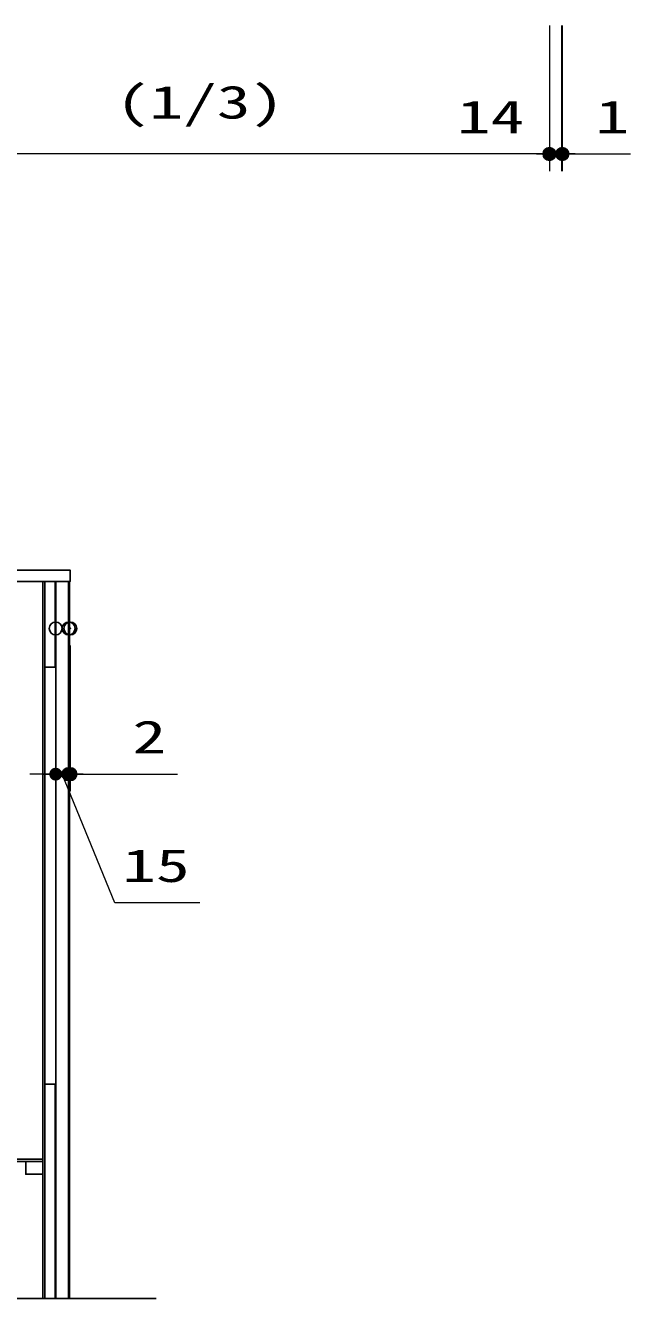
# Model space of a CAD drawing. Units: millimetres, scale not verified. Extents: x -9797 to 9797, y -4555 to 4555.
# Drawn here: x 427 to 1132, y -1861 to -375 of the extents above; entities that cross this region are included whole.
import ezdxf
from ezdxf.enums import TextEntityAlignment as Align

# ---------------------------------------------------------------- set-up
doc = ezdxf.new("R2010")
doc.units = ezdxf.units.MM
doc.header["$LTSCALE"] = 30
doc.header["$PDMODE"] = 32
doc.header["$PDSIZE"] = 15
for name, color, linetype, lineweight in [('0-0_KABE', 4, 'Continuous', 25), ('0-1_0', 7, 'Continuous', 25), ('0-2_細線ﾚｲﾔｰ', 91, 'Continuous', 5), ('0-3_寸法ﾚｲﾔｰ', 30, 'Continuous', 13), ('0-4_DEFPOINTS', 7, 'Continuous', 25), ('0-5_1', 7, 'Continuous', 25)]:
    doc.layers.add(name, color=color, linetype=linetype, lineweight=lineweight)
doc.styles.add('ＭＳ ゴシック', font='')
doc.styles.get('ＭＳ ゴシック').set_extended_font_data('MS Gothic')

# ---------------------------------------------------------------- blocks, each defined once
blk = doc.blocks.new('_DOT')
at = {"layer": '0-1_0', "color": 30}
blk.add_line((-15, 0), (-30, 0), dxfattribs=at)
for points in [[(0, 0), (-15, 0), (-14.88, 1.88)], [(0, 0), (-14.88, -1.88), (-15, 0)], [(0, 0), (-14.88, 1.88), (-14.53, 3.73)], [(0, 0), (-14.53, -3.73), (-14.88, -1.88)], [(0, 0), (-14.53, 3.73), (-13.95, 5.52)], [(0, 0), (-13.95, -5.52), (-14.53, -3.73)], [(0, 0), (-13.95, 5.52), (-13.14, 7.23)], [(0, 0), (-13.14, -7.23), (-13.95, -5.52)], [(0, 0), (-13.14, 7.23), (-12.14, 8.82)], [(0, 0), (-12.14, -8.82), (-13.14, -7.23)], [(0, 0), (-12.14, 8.82), (-10.93, 10.27)], [(0, 0), (-10.93, -10.27), (-12.14, -8.82)], [(0, 0), (-10.93, 10.27), (-9.56, 11.56)], [(0, 0), (-9.56, -11.56), (-10.93, -10.27)], [(0, 0), (-9.56, 11.56), (-8.04, 12.66)], [(0, 0), (-8.04, -12.66), (-9.56, -11.56)], [(0, 0), (-8.04, 12.66), (-6.39, 13.57)], [(0, 0), (-6.39, -13.57), (-8.04, -12.66)], [(0, 0), (-6.39, 13.57), (-4.64, 14.27)], [(0, 0), (-4.64, -14.27), (-6.39, -13.57)], [(0, 0), (-4.64, 14.27), (-2.81, 14.73)], [(0, 0), (-2.81, -14.73), (-4.64, -14.27)], [(0, 0), (-2.81, 14.73), (-0.94, 14.97)], [(0, 0), (-0.94, -14.97), (-2.81, -14.73)], [(0, 0), (-0.94, 14.97), (0.94, 14.97)], [(0, 0), (0.94, -14.97), (-0.94, -14.97)], [(0, 0), (0.94, 14.97), (2.81, 14.73)], [(0, 0), (2.81, 14.73), (4.64, 14.27)], [(0, 0), (4.64, 14.27), (6.39, 13.57)], [(0, 0), (6.39, 13.57), (8.04, 12.66)], [(0, 0), (8.04, 12.66), (9.56, 11.56)], [(0, 0), (9.56, 11.56), (10.93, 10.27)], [(0, 0), (10.93, 10.27), (12.14, 8.82)], [(0, 0), (12.14, 8.82), (13.14, 7.23)], [(0, 0), (13.14, 7.23), (13.95, 5.52)], [(0, 0), (13.95, 5.52), (14.53, 3.73)], [(0, 0), (14.53, 3.73), (14.88, 1.88)], [(0, 0), (14.88, 1.88), (15, 0)], [(0, 0), (2.81, -14.73), (0.94, -14.97)], [(0, 0), (4.64, -14.27), (2.81, -14.73)], [(0, 0), (6.39, -13.57), (4.64, -14.27)], [(0, 0), (8.04, -12.66), (6.39, -13.57)], [(0, 0), (9.56, -11.56), (8.04, -12.66)], [(0, 0), (10.93, -10.27), (9.56, -11.56)], [(0, 0), (12.14, -8.82), (10.93, -10.27)], [(0, 0), (13.14, -7.23), (12.14, -8.82)], [(0, 0), (13.95, -5.52), (13.14, -7.23)], [(0, 0), (14.53, -3.73), (13.95, -5.52)], [(0, 0), (14.88, -1.88), (14.53, -3.73)], [(0, 0), (15, 0), (14.88, -1.88)]]:
    blk.add_solid(points, dxfattribs=at)
blk = doc.blocks.new('A$C66026BD6')
at = {"layer": '0-2_細線ﾚｲﾔｰ'}
for points in [[(0, 5460), (2280, 5460), (2280, 6225), (0, 6225)], [(12810, 990), (13260, 990), (13260, 6000), (12810, 6000)], [(0, 990), (12810, 990), (12810, 1440), (0, 1440)]]:
    blk.add_lwpolyline(points, close=True, dxfattribs=at)
for points in [[(13260, 5497.5), (13311, 5497.5), (13311, 6187.5), (2280, 6187.5), (2280, 5497.5), (12810, 5497.5)], [(12810, 3552), (0, 3552), (0, 945), (13200, 945), (13200, 990)], [(13260, 1539), (13500, 1539), (13500, 2391), (13260, 2391)]]:
    blk.add_lwpolyline(points, dxfattribs=at)
blk = doc.blocks.new('A$C66036362')
at = {"layer": '0-1_0'}
for points in [[(0, 0), (0, -25110), (-16980, -25110), (-16980, -20760), (-18330, -20760), (-18330, -8520), (-17280, -8520), (-17280, -5220), (-18330, -5220), (-18330, 0)], [(-18330, 0), (-17880, 0), (-17880, -5220), (-18330, -5220)], [(-450, 0), (-375, 0), (-375, -25110), (-450, -25110)], [(-15, 0), (-375, 0), (-375, -3000), (-15, -3000)], [(-18915, -150), (-18375, -150), (-18375, -6210), (-18915, -6210)], [(-18330, -5220), (-17280, -5220), (-17280, -5670), (-18330, -5670)], [(-17748, -5670), (-17730, -5670), (-17730, -8070), (-17748, -8070)], [(-17730, -5670), (-17280, -5670), (-17280, -8070), (-17730, -8070)], [(-18915, -7260), (-18375, -7260), (-18375, -20760), (-18915, -20760)], [(-18330, -8070), (-17280, -8070), (-17280, -8520), (-18330, -8520)], [(-15, -17610), (-375, -17610), (-375, -25110), (-15, -25110)], [(-18330, -20310), (-9450, -20310), (-9450, -20760), (-18330, -20760)], [(-4800, -20235), (-9900, -20235), (-9900, -20310), (-4800, -20310)], [(-5850, -20310), (-4350, -20310), (-4350, -20760), (-5850, -20760)], [(-450, -20235), (-4800, -20235), (-4800, -20310), (-450, -20310)], [(-1050, -20310), (-450, -20310), (-450, -20760), (-1050, -20760)]]:
    blk.add_lwpolyline(points, close=True, dxfattribs=at)
at = {"layer": '0-5_1'}
blk.add_lwpolyline([(-17340, -20760), (-17364, -20760), (-17364, -25110), (-17340, -25110)], close=True, dxfattribs=at)
blk.add_blockref('A$C66026BD6', (-18375, -20760), dxfattribs=at)

msp = doc.modelspace()

# ---------------------------------------------------------------- linework, layer by layer
at = {"layer": '0-0_KABE'}
msp.add_line((579.07, -1860.93), (-270.93, -1860.93), dxfattribs=at)
at = {"layer": '0-1_0'}
msp.add_line((447.07, -1023.93), (449.57, -1023.93), dxfattribs=at)
for points in [[(-170.93, -1010.93), (479.07, -1010.93), (479.07, -1023.93), (-170.93, -1023.93)], [(-169.93, -1860.93), (478.07, -1860.93), (478.07, -1023.93), (-169.93, -1023.93)], [(462.07, -1023.93), (477.07, -1023.93), (477.07, -1860.93), (462.07, -1860.93)]]:
    msp.add_lwpolyline(points, close=True, dxfattribs=at)
at = {"layer": '0-3_寸法ﾚｲﾔｰ'}
for p, q in [((1037.79, -375.14), (1037.79, -545.14)), ((1037.79, -375.14), (1037.79, -545.14)), ((1051.79, -375.14), (1051.79, -545.14)), ((1051.79, -375.14), (1051.79, -545.14)), ((1052.79, -375.14), (1052.79, -545.14)), ((1022.79, -525.14), (212.79, -525.14)), ((1037.79, -525.14), (921.37, -525.14)), ((1022.79, -525.14), (1007.79, -525.14)), ((1036.79, -525.14), (1021.79, -525.14)), ((1051.79, -525.14), (1037.79, -525.14)), ((1051.79, -525.14), (1052.79, -525.14)), ((1052.79, -525.14), (1132.32, -525.14)), ((1066.79, -525.14), (1081.79, -525.14)), ((1067.79, -525.14), (1082.79, -525.14)), ((462.07, -1098.93), (462.07, -1268.93)), ((477.07, -1098.93), (477.07, -1268.93)), ((477.07, -1098.93), (477.07, -1268.93)), ((479.07, -1098.93), (479.07, -1268.93)), ((447.07, -1248.93), (432.07, -1248.93)), ((462.07, -1248.93), (447.07, -1248.93)), ((462.07, -1248.93), (477.07, -1248.93)), ((477.07, -1248.93), (479.07, -1248.93)), ((479.07, -1248.93), (603.9, -1248.93)), ((492.07, -1248.93), (507.07, -1248.93)), ((494.07, -1248.93), (509.07, -1248.93))]:
    msp.add_line(p, q, dxfattribs=at)
msp.add_lwpolyline([(630.22, -1398.93), (531.17, -1398.93), (469.57, -1248.93)], dxfattribs=at)
at = {"layer": '0-4_DEFPOINTS'}
for p in [(1037.79, -525.14), (1052.79, -525.14), (462.07, -1078.93), (477.07, -1078.93), (479.07, -1078.93), (477.07, -1248.93), (479.07, -1248.93)]:
    msp.add_point(p, dxfattribs=at)

# ---------------------------------------------------------------- block references
at = {"layer": '0-3_寸法ﾚｲﾔｰ', "xscale": 0.5, "yscale": 0.5}
for p in [(1037.79, -525.14), (1037.79, -525.14), (1051.79, -525.14), (462.07, -1248.93), (477.07, -1248.93)]:
    msp.add_blockref('_DOT', p, dxfattribs=at)
at = {"layer": '0-3_寸法ﾚｲﾔｰ', "xscale": 0.5, "yscale": 0.5, "rotation": 180}
for p in [(1051.79, -525.14), (1052.79, -525.14), (477.07, -1248.93), (479.07, -1248.93)]:
    msp.add_blockref('_DOT', p, dxfattribs=at)
at = {"layer": '0-5_1', "xscale": 0.03333333, "yscale": 0.03333333}
msp.add_blockref('A$C66036362', (462.07, -1023.93), dxfattribs=at)

# ---------------------------------------------------------------- texts
at = {"layer": '0-3_寸法ﾚｲﾔｰ', "style": 'ＭＳ ゴシック', "width": 1.5}
for s, p in [('(1/3)', (532.08, -495.39)), ('14', (929.94, -512.54)), ('1', (1091.37, -512.54)), ('2', (551.52, -1236.33)), ('15', (539.74, -1386.33))]:
    msp.add_text(s, height=38.49, dxfattribs=at).set_placement(p, align=Align.BOTTOM_LEFT)

doc.saveas('drawing.dxf')
